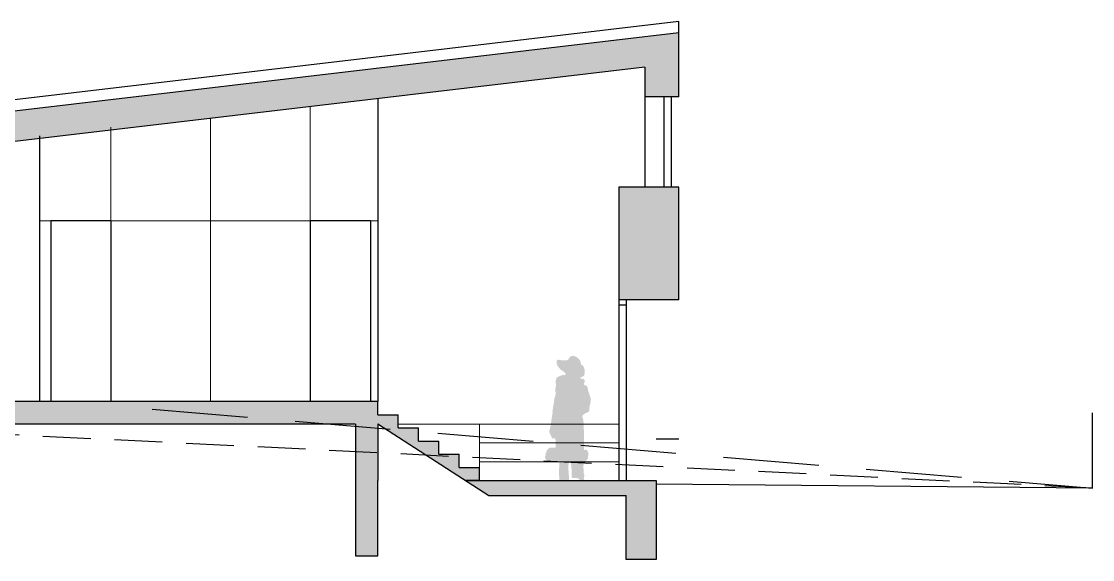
# Model space of a CAD drawing. Header units: millimetres. Extents: x 589 to 1175, y -455 to -172.
# Drawn here: x 1037.48 to 1051.72, y -390.76 to -383.61 of the extents above; entities that cross this region are included whole.
import ezdxf

# ---------------------------------------------------------------- set-up
doc = ezdxf.new("R2010")
doc.units = ezdxf.units.MM
doc.linetypes.add('DASHED', pattern=[19.05, 12.7, -6.35])
for name, color, linetype in [('dveře', 3, 'Continuous'), ('pohled', 4, 'Continuous'), ('SRAFA', 251, 'Continuous'), ('stafaz', 252, 'Continuous'), ('ZARIZOVAKY', 251, 'Continuous'), ('ZDIVO', 1, 'Continuous')]:
    doc.layers.add(name, color=color, linetype=linetype)

msp = doc.modelspace()

# ---------------------------------------------------------------- hatches: boundary and pattern name
at = {"layer": 'SRAFA'}
h = msp.add_hatch(color=256, dxfattribs=at)
h.paths.add_polyline_path([(1046.218, -384.608), (1046.218, -383.757), (1029.523, -385.726), (1029.523, -385.726), (1029.54, -385.876), (1030.063, -386.065), (1045.768, -384.213), (1045.768, -384.608)])
h.paths.add_polyline_path([(1032.668, -388.958), (1034.468, -388.958), (1032.268, -388.85), (1032.268, -389.958), (1032.668, -389.958)])
h.paths.add_polyline_path([(1042.218, -388.658), (1032.268, -388.658), (1032.268, -388.85), (1034.468, -388.958), (1041.918, -388.958), (1041.918, -388.985), (1042.218, -389.01), (1042.218, -388.952), (1042.321, -389.019), (1042.758, -389.055), (1042.758, -389.008), (1042.488, -389.008), (1042.488, -388.833), (1042.218, -388.833)])
h.paths.add_polyline_path([(1042.218, -389.708), (1042.218, -389.34), (1041.918, -389.325), (1041.918, -389.708), (1041.918, -390.708), (1042.218, -390.708)])
h.paths.add_polyline_path([(1043.028, -389.183), (1042.758, -389.183), (1042.758, -389.055), (1042.321, -389.019), (1042.866, -389.372), (1043.298, -389.393), (1043.298, -389.358), (1043.028, -389.358)])
h.paths.add_polyline_path([(1042.218, -389.01), (1041.918, -388.985), (1041.918, -389.325), (1042.218, -389.34)])
for points in [[(1046.218, -385.808), (1045.418, -385.808), (1045.418, -387.308), (1046.218, -387.308)], [(1043.568, -389.708), (1043.568, -389.533), (1043.298, -389.533), (1043.298, -389.393), (1042.866, -389.372), (1043.384, -389.708)], [(1045.918, -389.758), (1045.918, -389.708), (1043.568, -389.708), (1043.384, -389.708), (1043.693, -389.908), (1045.518, -389.908), (1045.518, -390.758), (1045.918, -390.758)]]:
    msp.add_hatch(color=256, dxfattribs=at).paths.add_polyline_path(points)
at = {"layer": 'stafaz'}
msp.add_hatch(color=256, dxfattribs=at).paths.add_polyline_path([(1044.952, -388.993), (1044.951, -388.977), (1044.951, -388.966), (1044.951, -388.954), (1044.951, -388.94), (1044.949, -388.925), (1044.949, -388.912), (1044.946, -388.896), (1044.942, -388.885), (1044.939, -388.874), (1044.937, -388.863), (1044.934, -388.85), (1044.942, -388.838), (1044.956, -388.828), (1044.97, -388.816), (1044.981, -388.811), (1044.997, -388.804), (1045.012, -388.799), (1045.024, -388.791), (1045.027, -388.78), (1045.028, -388.768), (1045.028, -388.755), (1045.029, -388.738), (1045.031, -388.721), (1045.035, -388.705), (1045.042, -388.68), (1045.044, -388.669), (1045.046, -388.655), (1045.046, -388.642), (1045.046, -388.627), (1045.046, -388.612), (1045.039, -388.594), (1045.032, -388.579), (1045.029, -388.564), (1045.027, -388.552), (1045.02, -388.539), (1045.014, -388.527), (1045.013, -388.516), (1045.01, -388.499), (1045.008, -388.487), (1045.003, -388.472), (1045.001, -388.461), (1044.996, -388.45), (1044.984, -388.446), (1044.968, -388.438), (1044.955, -388.432), (1044.955, -388.421), (1044.962, -388.407), (1044.967, -388.393), (1044.966, -388.381), (1044.963, -388.369), (1044.952, -388.361), (1044.94, -388.353), (1044.929, -388.357), (1044.918, -388.361), (1044.916, -388.349), (1044.91, -388.337), (1044.925, -388.332), (1044.941, -388.326), (1044.954, -388.314), (1044.962, -388.301), (1044.965, -388.29), (1044.968, -388.278), (1044.968, -388.267), (1044.968, -388.253), (1044.966, -388.24), (1044.964, -388.228), (1044.959, -388.216), (1044.955, -388.204), (1044.949, -388.19), (1044.94, -388.179), (1044.929, -388.171), (1044.918, -388.165), (1044.916, -388.154), (1044.912, -388.142), (1044.91, -388.128), (1044.906, -388.116), (1044.899, -388.104), (1044.888, -388.09), (1044.875, -388.078), (1044.862, -388.07), (1044.851, -388.064), (1044.838, -388.058), (1044.825, -388.055), (1044.814, -388.053), (1044.801, -388.053), (1044.789, -388.052), (1044.766, -388.072), (1044.759, -388.083), (1044.752, -388.094), (1044.74, -388.105), (1044.727, -388.108), (1044.712, -388.109), (1044.699, -388.109), (1044.688, -388.109), (1044.677, -388.109), (1044.664, -388.109), (1044.651, -388.108), (1044.638, -388.106), (1044.625, -388.103), (1044.613, -388.102), (1044.601, -388.105), (1044.596, -388.116), (1044.593, -388.131), (1044.593, -388.149), (1044.598, -388.164), (1044.603, -388.176), (1044.61, -388.19), (1044.622, -388.205), (1044.634, -388.22), (1044.645, -388.23), (1044.659, -388.241), (1044.672, -388.251), (1044.683, -388.258), (1044.695, -388.268), (1044.706, -388.275), (1044.712, -388.285), (1044.711, -388.298), (1044.697, -388.308), (1044.683, -388.307), (1044.67, -388.3), (1044.662, -388.311), (1044.651, -388.313), (1044.64, -388.316), (1044.625, -388.325), (1044.614, -388.327), (1044.601, -388.335), (1044.591, -388.348), (1044.586, -388.362), (1044.581, -388.381), (1044.579, -388.397), (1044.579, -388.41), (1044.583, -388.422), (1044.585, -388.434), (1044.585, -388.448), (1044.582, -388.462), (1044.578, -388.477), (1044.575, -388.49), (1044.575, -388.505), (1044.577, -388.516), (1044.578, -388.529), (1044.579, -388.54), (1044.579, -388.554), (1044.579, -388.566), (1044.575, -388.584), (1044.57, -388.596), (1044.566, -388.609), (1044.564, -388.622), (1044.562, -388.635), (1044.56, -388.651), (1044.558, -388.67), (1044.554, -388.69), (1044.551, -388.706), (1044.548, -388.723), (1044.544, -388.744), (1044.542, -388.764), (1044.54, -388.779), (1044.538, -388.79), (1044.538, -388.801), (1044.54, -388.813), (1044.535, -388.827), (1044.534, -388.842), (1044.531, -388.855), (1044.529, -388.87), (1044.527, -388.884), (1044.525, -388.901), (1044.522, -388.919), (1044.52, -388.935), (1044.518, -388.953), (1044.515, -388.97), (1044.512, -388.981), (1044.509, -388.999), (1044.507, -389.009), (1044.502, -389.026), (1044.498, -389.041), (1044.497, -389.055), (1044.497, -389.068), (1044.503, -389.081), (1044.513, -389.099), (1044.52, -389.116), (1044.527, -389.132), (1044.53, -389.144), (1044.542, -389.146), (1044.553, -389.145), (1044.564, -389.146), (1044.575, -389.151), (1044.578, -389.166), (1044.581, -389.187), (1044.581, -389.209), (1044.582, -389.22), (1044.581, -389.238), (1044.579, -389.259), (1044.578, -389.271), (1044.566, -389.272), (1044.548, -389.272), (1044.535, -389.272), (1044.524, -389.272), (1044.509, -389.27), (1044.494, -389.276), (1044.483, -389.286), (1044.469, -389.3), (1044.459, -389.314), (1044.459, -389.325), (1044.448, -389.342), (1044.445, -389.355), (1044.448, -389.373), (1044.44, -389.388), (1044.438, -389.405), (1044.442, -389.416), (1044.451, -389.429), (1044.464, -389.442), (1044.475, -389.444), (1044.486, -389.449), (1044.505, -389.448), (1044.516, -389.453), (1044.53, -389.463), (1044.542, -389.459), (1044.544, -389.446), (1044.556, -389.451), (1044.568, -389.453), (1044.581, -389.447), (1044.594, -389.449), (1044.605, -389.454), (1044.617, -389.46), (1044.628, -389.468), (1044.643, -389.467), (1044.627, -389.468), (1044.629, -389.479), (1044.631, -389.492), (1044.631, -389.507), (1044.629, -389.521), (1044.628, -389.533), (1044.626, -389.549), (1044.626, -389.562), (1044.626, -389.574), (1044.626, -389.587), (1044.626, -389.605), (1044.626, -389.621), (1044.626, -389.633), (1044.627, -389.646), (1044.631, -389.662), (1044.629, -389.677), (1044.629, -389.69), (1044.629, -389.703), (1044.63, -389.714), (1044.634, -389.729), (1044.642, -389.741), (1044.65, -389.755), (1044.655, -389.766), (1044.664, -389.778), (1044.677, -389.785), (1044.689, -389.787), (1044.703, -389.788), (1044.715, -389.788), (1044.725, -389.774), (1044.728, -389.762), (1044.734, -389.749), (1044.746, -389.752), (1044.753, -389.739), (1044.754, -389.726), (1044.757, -389.71), (1044.759, -389.695), (1044.758, -389.682), (1044.757, -389.668), (1044.757, -389.653), (1044.756, -389.639), (1044.753, -389.626), (1044.753, -389.615), (1044.752, -389.603), (1044.752, -389.588), (1044.751, -389.577), (1044.751, -389.564), (1044.751, -389.549), (1044.751, -389.538), (1044.751, -389.522), (1044.751, -389.507), (1044.751, -389.496), (1044.752, -389.483), (1044.753, -389.473), (1044.755, -389.461), (1044.766, -389.457), (1044.777, -389.47), (1044.783, -389.484), (1044.785, -389.499), (1044.787, -389.51), (1044.79, -389.524), (1044.79, -389.54), (1044.792, -389.552), (1044.793, -389.567), (1044.794, -389.578), (1044.794, -389.589), (1044.794, -389.604), (1044.794, -389.617), (1044.794, -389.631), (1044.794, -389.646), (1044.794, -389.657), (1044.794, -389.669), (1044.806, -389.673), (1044.819, -389.675), (1044.835, -389.675), (1044.846, -389.673), (1044.862, -389.673), (1044.872, -389.675), (1044.883, -389.681), (1044.894, -389.69), (1044.896, -389.703), (1044.895, -389.715), (1044.898, -389.728), (1044.91, -389.737), (1044.921, -389.74), (1044.933, -389.743), (1044.944, -389.744), (1044.955, -389.745), (1044.962, -389.734), (1044.966, -389.719), (1044.964, -389.705), (1044.96, -389.694), (1044.956, -389.681), (1044.953, -389.67), (1044.962, -389.653), (1044.961, -389.636), (1044.957, -389.625), (1044.953, -389.612), (1044.951, -389.596), (1044.951, -389.577), (1044.951, -389.565), (1044.951, -389.554), (1044.95, -389.543), (1044.949, -389.531), (1044.949, -389.52), (1044.951, -389.502), (1044.955, -389.485), (1044.955, -389.47), (1044.955, -389.459), (1044.966, -389.456), (1044.983, -389.444), (1044.996, -389.436), (1045.007, -389.42), (1045.009, -389.405), (1045.011, -389.388), (1045.014, -389.375), (1045.014, -389.361), (1045.013, -389.347), (1045.013, -389.333), (1045.007, -389.318), (1044.999, -389.306), (1044.988, -389.299), (1044.973, -389.298), (1044.958, -389.301), (1044.955, -389.312), (1044.955, -389.296), (1044.955, -389.285), (1044.955, -389.27), (1044.955, -389.253), (1044.955, -389.238), (1044.955, -389.225), (1044.955, -389.208), (1044.957, -389.196), (1044.957, -389.181), (1044.957, -389.17), (1044.957, -389.158), (1044.957, -389.147), (1044.956, -389.134), (1044.956, -389.122), (1044.956, -389.106), (1044.955, -389.091), (1044.955, -389.075), (1044.955, -389.06), (1044.955, -389.044), (1044.955, -389.033), (1044.954, -389.02), (1044.952, -389.009)])

# ---------------------------------------------------------------- linework, layer by layer
at = {"layer": 'dveře'}
for p, q in [((1046.018, -384.608), (1046.018, -385.808)), ((1046.118, -384.608), (1046.118, -385.808))]:
    msp.add_line(p, q, dxfattribs=at)
at = {"layer": 'pohled'}
for p, q in [((1046.218, -383.606), (1029.505, -385.577)), ((1045.768, -384.608), (1045.768, -385.808)), ((1042.218, -384.631), (1042.218, -388.658)), ((1037.718, -385.127), (1037.718, -388.658)), ((1038.668, -386.258), (1037.868, -386.258)), ((1037.868, -386.258), (1037.868, -388.658)), ((1038.668, -386.258), (1038.668, -388.658)), ((1041.318, -386.258), (1041.318, -388.658)), ((1042.118, -386.258), (1041.318, -386.258)), ((1042.118, -386.258), (1042.118, -388.658)), ((1045.518, -387.308), (1045.418, -387.308)), ((1045.418, -387.308), (1045.418, -389.708)), ((1045.518, -387.308), (1045.518, -389.708)), ((1045.518, -387.308), (1045.518, -388.109)), ((1045.518, -387.378), (1045.418, -387.378)), ((1051.718, -389.808), (1051.718, -388.808)), ((1046.218, -389.158), (1045.918, -389.158)), ((1043.384, -389.708), (1043.568, -389.708)), ((1043.568, -389.708), (1043.384, -389.708))]:
    msp.add_line(p, q, dxfattribs=at)
at = {"layer": 'pohled', "linetype": 'DASHED', "ltscale": 0.05}
msp.add_line((1051.718, -389.808), (1017.218, -388.108), dxfattribs=at)
at = {"layer": 'pohled', "linetype": 'DASHED', "ltscale": 0.1}
msp.add_line((1039.218, -388.758), (1051.718, -389.808), dxfattribs=at)
at = {"layer": 'ZARIZOVAKY', "linetype": 'Continuous', "lineweight": 0}
for p, q in [((1041.318, -386.258), (1041.318, -384.737)), ((1039.993, -386.258), (1039.993, -384.894)), ((1038.668, -386.258), (1038.668, -385.009)), ((1037.868, -386.258), (1037.718, -386.258)), ((1041.318, -386.258), (1038.668, -386.258)), ((1039.993, -386.258), (1039.993, -388.658)), ((1042.118, -386.258), (1042.218, -386.258)), ((1042.488, -388.958), (1045.418, -388.958)), ((1043.568, -389.533), (1043.568, -388.958)), ((1043.568, -389.208), (1045.418, -389.208)), ((1043.568, -389.458), (1045.418, -389.458))]:
    msp.add_line(p, q, dxfattribs=at)
at = {"layer": 'ZDIVO'}
for p, q in [((1046.218, -384.608), (1046.218, -383.606)), ((1046.218, -383.757), (1029.523, -385.726)), ((1045.768, -384.213), (1030.063, -386.065)), ((1045.768, -384.213), (1045.768, -384.608)), ((1046.218, -384.608), (1045.768, -384.608)), ((1045.418, -385.808), (1045.418, -387.308)), ((1046.218, -385.808), (1045.418, -385.808)), ((1046.218, -387.308), (1046.218, -385.808)), ((1046.218, -387.308), (1045.418, -387.308)), ((1042.218, -388.658), (1032.268, -388.658)), ((1042.218, -388.833), (1042.218, -388.658)), ((1042.218, -388.833), (1042.488, -388.833)), ((1042.488, -389.008), (1042.488, -388.833)), ((1041.918, -388.958), (1032.668, -388.958)), ((1041.918, -388.958), (1041.918, -389.708)), ((1042.218, -388.952), (1042.218, -389.708)), ((1042.218, -388.952), (1043.693, -389.908)), ((1042.488, -389.008), (1042.758, -389.008)), ((1042.758, -389.183), (1042.758, -389.008)), ((1042.758, -389.183), (1043.028, -389.183)), ((1043.028, -389.358), (1043.028, -389.183)), ((1043.028, -389.358), (1043.298, -389.358)), ((1043.298, -389.533), (1043.298, -389.358)), ((1043.298, -389.533), (1043.568, -389.533)), ((1043.568, -389.708), (1043.568, -389.533)), ((1041.918, -389.708), (1041.918, -390.708)), ((1042.218, -390.708), (1042.218, -389.708)), ((1043.568, -389.708), (1045.918, -389.708)), ((1045.918, -389.708), (1045.918, -389.758)), ((1051.718, -389.808), (1045.918, -389.758)), ((1045.918, -389.758), (1045.918, -390.758)), ((1043.693, -389.908), (1045.518, -389.908)), ((1045.518, -390.758), (1045.518, -389.908)), ((1041.918, -390.708), (1042.218, -390.708)), ((1045.918, -390.758), (1045.518, -390.758))]:
    msp.add_line(p, q, dxfattribs=at)

doc.saveas('drawing.dxf')
